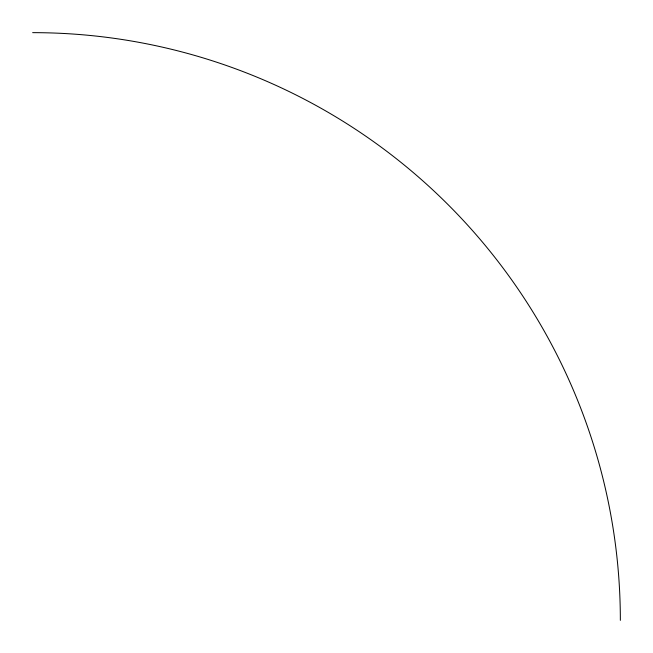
<?xml version="1.0" encoding="UTF-8"?>
<svg xmlns="http://www.w3.org/2000/svg" width="653" height="653" viewBox="0 0 653 653"><rect width="100%" height="100%" fill="white"/><g stroke="black" fill="none" stroke-linecap="round" stroke-linejoin="round"><path stroke-width="0.98" d="M32.65 32.65A587.7 587.7 0 0 1 620.35 620.35"/></g></svg>
